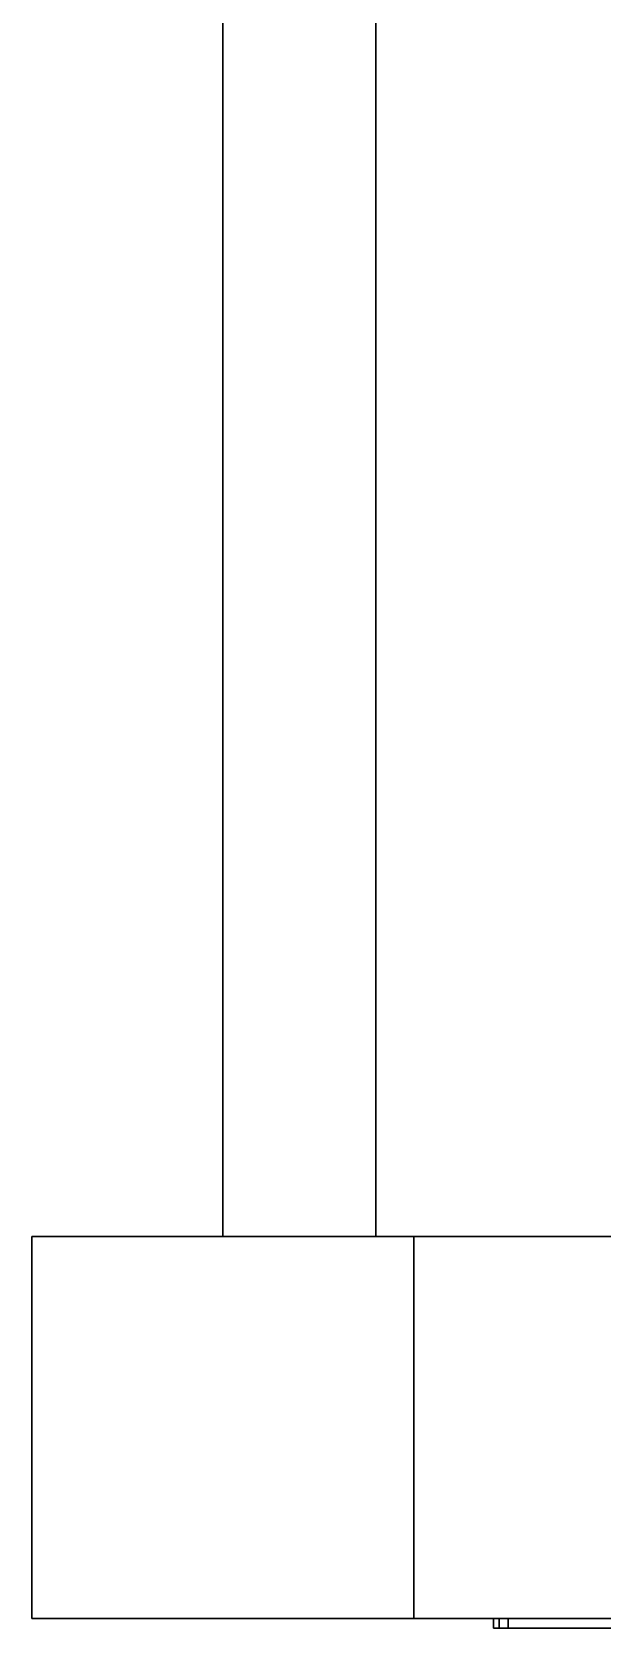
# Model space of a CAD drawing. Header units: millimetres. Extents: x -105 to 105, y -148 to 148.
# Drawn here: x -8.64 to -5.65, y 79.83 to 88.19 of the extents above; entities that cross this region are included whole.
import ezdxf

# ---------------------------------------------------------------- set-up
doc = ezdxf.new("R2010")
doc.units = ezdxf.units.MM
doc.layers.get('0').update_dxf_attribs({"lineweight": 18})

msp = doc.modelspace()

# ---------------------------------------------------------------- linework, layer by layer
at = {"color": 7, "lineweight": 30, "ltscale": 0.1925}
for p, q in [((-7.6392, 81.8775), (-7.6392, 89.5775)), ((-6.8392, 81.8775), (-6.8392, 89.5775))]:
    msp.add_line(p, q, dxfattribs=at)
at = {"color": 7, "lineweight": 30, "ltscale": 0.05}
for p, q in [((-8.6392, 79.8775), (-8.6392, 81.8775)), ((-6.6392, 81.8775), (-8.6392, 81.8775)), ((-6.6392, 79.8775), (-6.6392, 81.8775)), ((-6.6392, 79.8775), (-8.6392, 79.8775))]:
    msp.add_line(p, q, dxfattribs=at)
at = {"color": 7, "lineweight": 30, "ltscale": 0.375}
for p, q in [((8.3608, 81.8775), (-6.6392, 81.8775)), ((8.3608, 79.8775), (-6.6392, 79.8775))]:
    msp.add_line(p, q, dxfattribs=at)
at = {"color": 7, "lineweight": 30, "ltscale": 0.00125}
for p, q in [((-6.2234, 79.8775), (-6.2234, 79.8275)), ((-6.1925, 79.8775), (-6.1925, 79.8275)), ((-6.1467, 79.8775), (-6.1467, 79.8275))]:
    msp.add_line(p, q, dxfattribs=at)
at = {"color": 7, "lineweight": 30, "ltscale": 0.000772285}
msp.add_line((-6.2234, 79.8275), (-6.1925, 79.8275), dxfattribs=at)
at = {"color": 7, "lineweight": 30, "ltscale": 0.001145}
msp.add_line((-6.1925, 79.8275), (-6.1467, 79.8275), dxfattribs=at)
at = {"color": 7, "lineweight": 30, "ltscale": 0.001697}
msp.add_line((-6.1467, 79.8275), (-6.0788, 79.8275), dxfattribs=at)
at = {"color": 7, "lineweight": 30, "ltscale": 0.00225}
msp.add_line((-6.0788, 79.8275), (-5.9888, 79.8275), dxfattribs=at)
at = {"color": 7, "lineweight": 30, "ltscale": 0.002802}
msp.add_line((-5.9888, 79.8275), (-5.8768, 79.8275), dxfattribs=at)
at = {"color": 7, "lineweight": 30, "ltscale": 0.003354}
msp.add_line((-5.8768, 79.8275), (-5.7426, 79.8275), dxfattribs=at)
at = {"color": 7, "lineweight": 30, "ltscale": 0.003906}
msp.add_line((-5.7426, 79.8275), (-5.5863, 79.8275), dxfattribs=at)

doc.saveas('drawing.dxf')
